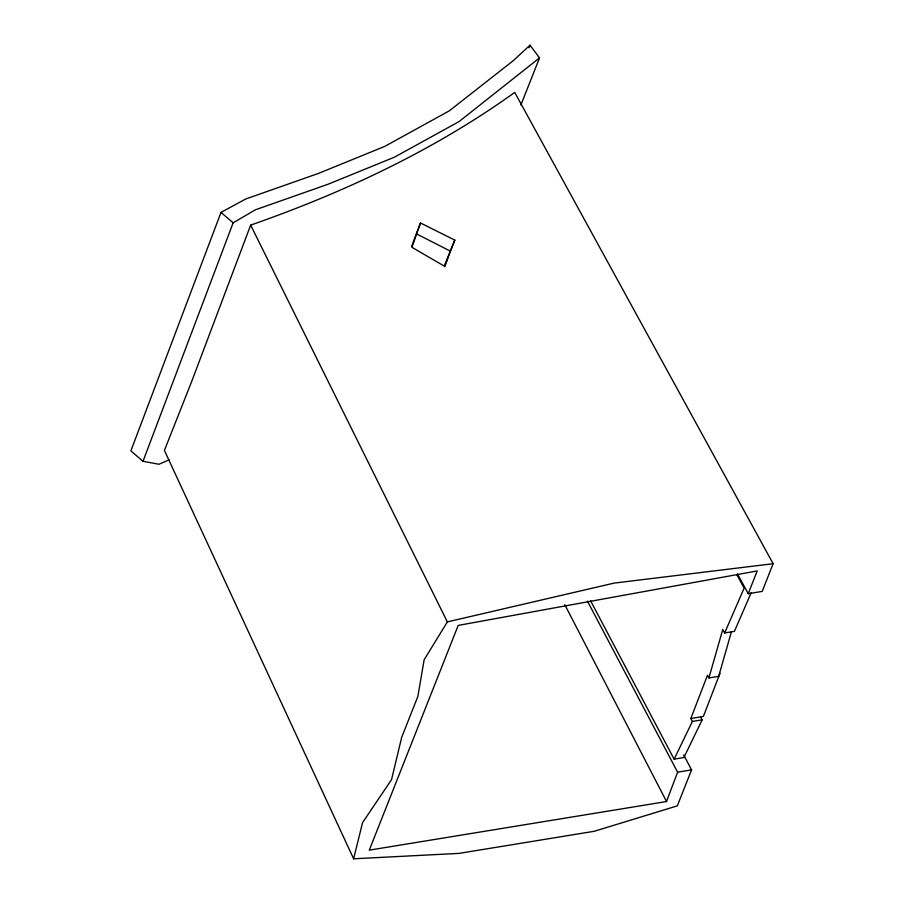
<?xml version="1.0" encoding="UTF-8"?>
<svg xmlns="http://www.w3.org/2000/svg" width="904" height="904" viewBox="0 0 904 904"><rect width="100%" height="100%" fill="white"/><g stroke="black" fill="none" stroke-linecap="round" stroke-linejoin="round"><path stroke-width="1.36" d="M353.622 858.8L362.549 822.629L391.556 779.621L401.692 737.302L417.84 696.476L424.145 659.75L447.356 621.895L614.076 583.114L773.135 563.723L514.726 92.423C434.225 150.211 343.961 192.473 250.668 225.119L191.738 381.341L164.415 450.418L353.622 858.8L459.062 853.387L594.29 831.273L677.333 805.859L691.56 769.88L683.661 754.896M731.392 631.862L718.669 676.361L708.905 677.955L722.782 629.421L724.646 632.958L734.41 631.365L751.179 592.764M420.518 222.994L411.908 247.289L444.18 266.058L454.802 240.125L420.518 222.994L416.236 233.763L450.441 251.165L444.892 266.646M411.727 246.453L415.795 235.029M520.907 104.954L539.53 57.89L529.993 45.2L513.37 60.591L449.322 110.83L384.72 146.414L318.581 173.376L245.718 199.004L221.005 212.406L130.865 450.893L143.013 461.289L158.934 464.26L169.206 459.82M143.013 461.289L233.153 222.802L255.391 209.807L328.254 184.167L394.393 157.206L458.995 121.622L539.53 57.89M773.135 563.723L762.174 591.408L748.229 593.691L757.224 570.932L458.204 625.41L369.284 850.155L666.53 801.543L677.604 772.163L587.419 601.092M700.589 716.906L702.137 719.855L683.944 757.484L674.135 759.19L692.374 721.448L690.825 718.499L707.482 675.254L708.905 677.955M720.036 673.197L703.38 716.454L690.825 718.499M528.953 47.81L529.993 45.2M450.441 251.165L454.802 240.125M724.646 632.958L744.128 588.12L736.726 574.492M692.374 721.448L702.137 719.855M677.604 772.163L691.56 769.88M221.005 212.406L233.153 222.802M737.449 573.893L748.229 593.691M590.481 600.55L674.135 759.19M564.785 604.663L666.53 801.543M250.668 225.119L447.356 621.895"/></g></svg>
